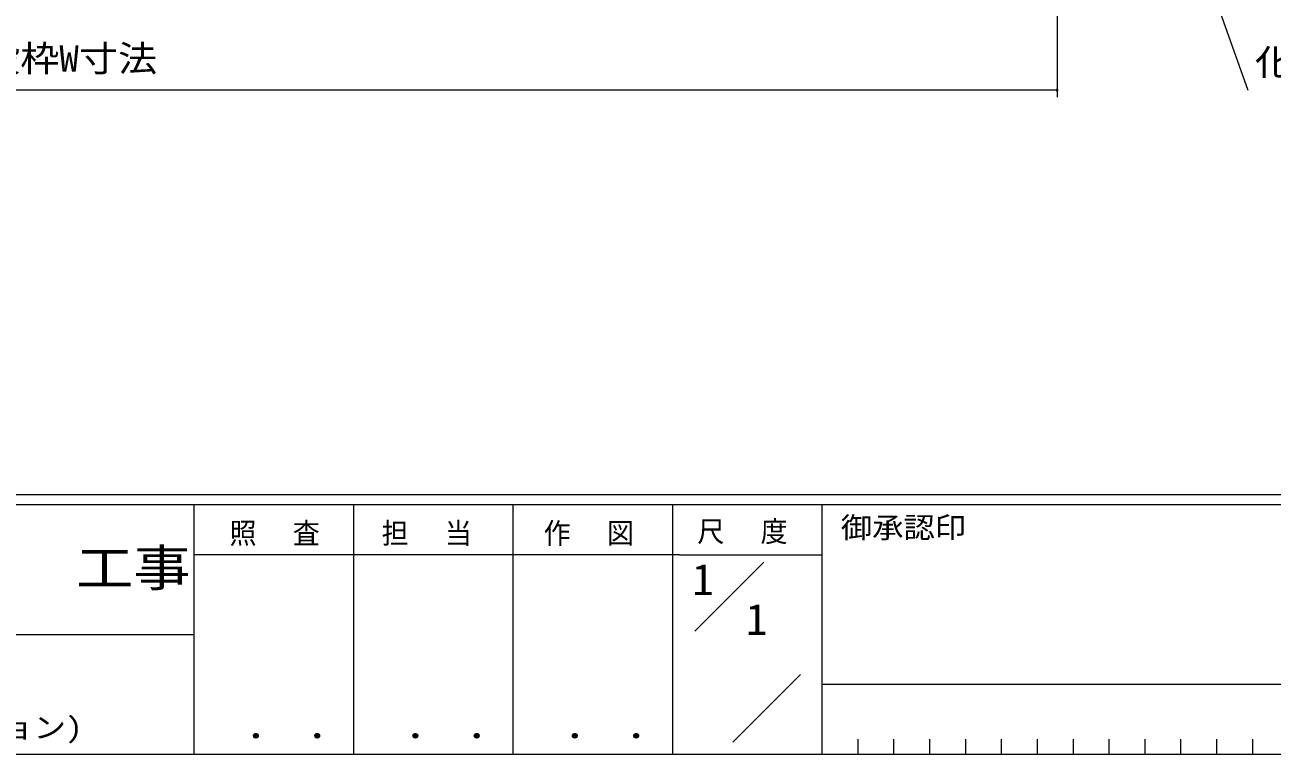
# Model space of a CAD drawing. Units: millimetres on the paper. Extents: x -1112 to 373, y -297 to 267.
# Drawn here: x 73.8 to 248.9, y -297 to -194.6 of the extents above; entities that cross this region are included whole.
import ezdxf
from ezdxf.enums import TextEntityAlignment as Align

# ---------------------------------------------------------------- set-up
doc = ezdxf.new("R2010")
doc.units = ezdxf.units.MM
doc.layers.add('0-1_YKK_ZWAK', color=7, linetype='Continuous', lineweight=9)
doc.layers.add('0-5_YKK_D', color=6, linetype='Continuous', lineweight=9)
doc.layers.add('0-2_USER1', color=3, linetype='Continuous')
doc.styles.add('ＭＳ ゴシック', font='')
doc.styles.get('ＭＳ ゴシック').set_extended_font_data('MS Gothic')

msp = doc.modelspace()

# ---------------------------------------------------------------- linework, layer by layer
at = {"layer": '0-1_YKK_ZWAK'}
for p, q in [((352.3, -260.575), (-417.7, -260.575)), ((314.5, -261.975), (-417.7, -261.975)), ((97.5, -261.975), (97.5, -296.975)), ((119.9, -261.975), (119.9, -296.975)), ((142.3, -261.975), (142.3, -296.975)), ((164.7, -261.975), (164.7, -296.975)), ((185.7, -261.975), (185.7, -296.975)), ((165.684, -268.975), (97.5, -268.975)), ((165.684, -268.975), (185.7, -268.975)), ((167.87, -279.712), (177.564, -270.018)), ((-31.3, -280.175), (97.5, -280.175)), ((173.172, -295.32), (182.696, -285.797)), ((185.7, -287.175), (286.5, -287.175)), ((190.74, -294.875), (190.74, -296.975)), ((195.78, -294.875), (195.78, -296.975)), ((200.82, -294.875), (200.82, -296.975)), ((205.86, -294.875), (205.86, -296.975)), ((210.9, -294.875), (210.9, -296.975)), ((215.94, -294.875), (215.94, -296.975)), ((220.98, -294.875), (220.98, -296.975)), ((226.02, -294.875), (226.02, -296.975)), ((231.06, -294.875), (231.06, -296.975)), ((236.1, -294.875), (236.1, -296.975)), ((241.14, -294.875), (241.14, -296.975)), ((246.18, -294.875), (246.18, -296.975)), ((-417.7, -296.975), (314.5, -296.975))]:
    msp.add_line(p, q, dxfattribs=at)
at = {"layer": '0-5_YKK_D'}
for p, q in [((225.402, -146.94), (245.541, -203.756)), ((218.754, -147.338), (218.754, -204.738)), ((218.754, -203.738), (-61.246, -203.738))]:
    msp.add_line(p, q, dxfattribs=at)
for start, end in [(0, 180), (180, 0)]:
    msp.add_arc((218.754, -203.738), 0.106, start, end, dxfattribs=at)

# ---------------------------------------------------------------- texts
at = {"layer": '0-1_YKK_ZWAK', "style": 'ＭＳ ゴシック', "width": 1.1}
msp.add_text('御承認印', height=2.933, dxfattribs=at).set_placement((188.367, -267.508), align=Align.BOTTOM_LEFT)
at = {"layer": '0-1_YKK_ZWAK', "color": 2, "style": 'ＭＳ ゴシック', "width": 1.15}
msp.add_text('工事', height=5.132, dxfattribs=at).set_placement((80.931, -274.932), align=Align.BOTTOM_LEFT)
at = {"layer": '0-1_YKK_ZWAK', "color": 3, "style": 'ＭＳ ゴシック', "width": 1.15}
for p in [(101.955, -295.921), (124.355, -295.921), (146.755, -295.921)]:
    msp.add_text(' ． ．', height=3.666, dxfattribs=at).set_placement(p, align=Align.BOTTOM_LEFT)
at = {"layer": '0-1_YKK_ZWAK', "char_height": 2.933, "attachment_point": 7, "style": 'ＭＳ ゴシック'}
for s, insert in [('\\T1.17;\\W0.95;照\\~\\~査', (102.489, -267.756)), ('\\T1.17;\\W0.95;担\\~\\~当', (123.855, -267.756)), ('\\T1.17;\\W0.95;作\\~\\~図', (146.62, -267.737)), ('\\T1.17;\\W0.95;尺\\~\\~度', (168.212, -267.512))]:
    msp.add_mtext(s, dxfattribs=dict(at, insert=insert))
at = {"layer": '0-2_USER1', "style": 'ＭＳ ゴシック'}
for p in [(167.5, -275.975), (175.033, -281.575)]:
    msp.add_text('1', height=4.399, dxfattribs=at).set_placement(p, align=Align.BOTTOM_LEFT)
at = {"layer": '0-2_USER1', "color": 7, "style": 'ＭＳ ゴシック', "width": 1.15}
msp.add_text('対震防犯仕様 廊下納まり 化粧カバー(オプション)', height=2.933, dxfattribs=at).set_placement((-23.963, -295.6), align=Align.BOTTOM_LEFT)
at = {"layer": '0-5_YKK_D', "color": 3, "style": 'ＭＳ ゴシック', "width": 1.1}
for s, p in [('既設枠W寸法', (62.085, -202.22)), ('化粧カバー（オプション）', (246.541, -202.756))]:
    msp.add_text(s, height=3.666, dxfattribs=at).set_placement(p, align=Align.BOTTOM_LEFT)

doc.saveas('drawing.dxf')
